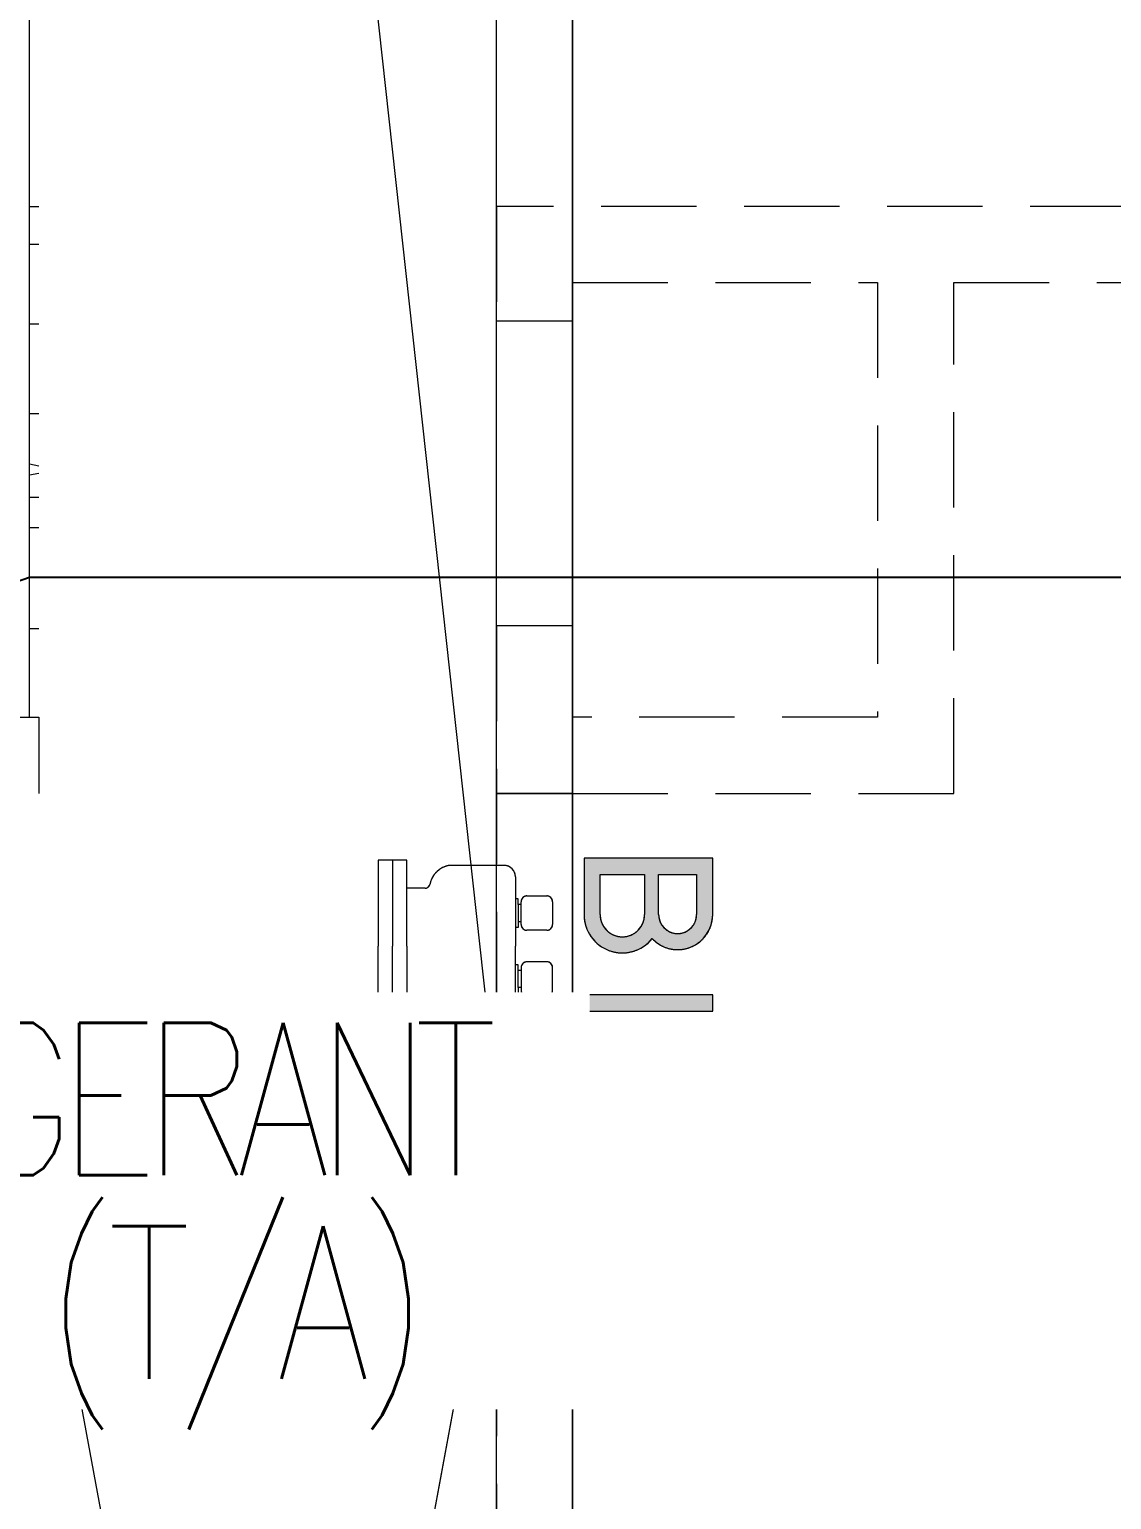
# Model space of a CAD drawing. Header units: millimetres. Extents: x 50620 to 404449, y -131543 to 97.
# Drawn here: x 370837 to 373676, y -83240 to -79384 of the extents above; entities that cross this region are included whole.
import ezdxf

# ---------------------------------------------------------------- set-up
doc = ezdxf.new("R2010")
doc.units = ezdxf.units.MM
doc.linetypes.add('DASHED', pattern=[0.75, 0.5, -0.25])
doc.linetypes.add('IDA - Hidden 065', pattern=[537.5, 375, -162.5])
for name, color, linetype, lineweight in [('1599_DB_A_BLK2_HQ_R21-2ND STOREY 20230517--$0$A-_DETA----_E-1', 8, 'Continuous', 9), ('1599_DB_A_BLK2_HQ_R21-2ND STOREY 20230517--$0$A-_DETA----_ED-1', 8, 'Continuous', 9), ('1599_DB_A_BLK2_HQ_R21-2ND STOREY 20230517--$0$S-_COLN----_E', 8, 'Continuous', 9), ('A-_DETA----_E-1', 8, 'Continuous', 9), ('A-_DETA----_E-2', 8, 'IDA - Hidden 065', 9), ('A-_DETA----_ED-2', 8, 'IDA - Hidden 065', 9), ('A-_FLOR----_E', 8, 'Continuous', 9), ('A-_WALL----_E', 8, 'Continuous', 9), ('A-_WALLPRTN_E-1', 8, 'Continuous', 18), ('M-_ARCHI', 8, 'Continuous', 5), ('M-_EQPT----_E', 8, 'Continuous', 9), ('M-_SANIPIPE_E-_', 6, 'Continuous', 9), ('M_ACMV_ANNOTATION', 7, 'Continuous', 20), ('Retaining Walls', 8, 'Continuous', 5)]:
    doc.layers.add(name, color=color, linetype=linetype, lineweight=lineweight)
doc.styles.add('ROMANS', font='romans.shx', dxfattribs={"width": 0.8})
doc.styles.get("Standard").update_dxf_attribs({"font": 'arial.ttf'})
doc.dimstyles.get("Standard").update_dxf_attribs({"dimtxt": 200, "dimasz": 150, "dimexe": 0.18, "dimexo": 0.0625, "dimgap": 10, "dimtad": 1, "dimtih": 1, "dimtoh": 1, "dimdec": 0, "dimzin": 0, "dimdsep": 46, "dimtxsty": 'Standard', "dimcen": 0.09, "dimclrd": 256, "dimclre": 256, "dimclrt": 256, "dimadec": 0, "dimazin": 0, "dimtfac": 1, "dimtdec": 0, "dimtofl": 0, "dimtmove": 0, "dimatfit": 3, "dimfxl": 1, "dimtolj": 1, "dimtzin": 0, "dimarcsym": 1})

# ---------------------------------------------------------------- blocks, each defined once
blk = doc.blocks.new('IDA - 2 Way Breeching Inlet - 100MM-3621485-BLK 2 2ND STOREY PLAN')
at = {"layer": 'A-_DETA----_ED-2'}
h = blk.add_hatch(color=256, dxfattribs=at)
h.paths.add_polyline_path([(-170.5, -209.3), (-170.5, -546.8), (-128.3, -546.8), (-128.3, -209.3)])
h.paths.add_polyline_path([(-17.4, -300.4), (-16.7, -325.1), (-8.7, -351.1), (2.3, -370.2), (19.5, -388), (2.1, -411.7), (-5.4, -429.9), (-8.9, -448.5), (-6.1, -476.6), (2.1, -498), (7.6, -508.1), (22.3, -524.3), (40.4, -536.6), (60.9, -544.2), (82.6, -546.8), (230.3, -546.8), (230.3, -209.3), (82.6, -209.3), (58.1, -212.4), (35.1, -221.3), (15, -235.5), (-3.6, -259.3), (-13.1, -280.7)])
h.paths.add_polyline_path([(24.3, -309.8), (26.3, -294.7), (32.1, -280.7), (41.4, -268.6), (53.5, -259.3), (67.5, -253.5), (82.6, -251.5), (188.1, -251.5), (188.1, -368.1), (67.5, -366.2), (53.5, -360.3), (41.4, -351.1), (32.1, -339), (26.3, -324.9)])
h.paths.add_polyline_path([(32.8, -454.8), (34.5, -442), (39.5, -429.9), (47.4, -419.6), (67.5, -407.6), (69.7, -406.7), (82.6, -405), (188.1, -405), (188.1, -504.6), (69.7, -502.9), (57.7, -498), (47.4, -490.1), (38.2, -476.6), (34.5, -467.7)])
for p, q in [((-225, 330.7), (0, 330.7)), ((-225, 255.7), (-225, 330.7)), ((225, 330.7), (0, 330.7)), ((225, 255.7), (225, 330.7)), ((-225, 293.2), (0, 293.2)), ((225, 293.2), (0, 293.2)), ((0, 255.7), (-225, 255.7)), ((-151.5, 207.2), (-151.5, 255.7)), ((0, 255.7), (225, 255.7)), ((151.5, 207.2), (151.5, 255.7)), ((-211.5, 0.7), (-211.5, 143.5)), ((211.5, 0.7), (211.5, 143.5)), ((-181.5, -29.3), (0, -29.3)), ((-123.9, -36.8), (-123.9, -29.3)), ((-108.9, -36.8), (-123.9, -36.8)), ((-108.9, -36.8), (-63.9, -36.8)), ((-108.9, -44.3), (-108.9, -36.8)), ((-63.9, -36.8), (-48.9, -36.8)), ((-63.9, -44.3), (-63.9, -36.8)), ((-48.9, -36.8), (-48.9, -29.3)), ((181.5, -29.3), (0, -29.3)), ((48.9, -36.8), (48.9, -29.3)), ((63.9, -36.8), (48.9, -36.8)), ((108.9, -36.8), (63.9, -36.8)), ((63.9, -44.3), (63.9, -36.8)), ((108.9, -36.8), (123.9, -36.8)), ((108.9, -44.3), (108.9, -36.8)), ((123.9, -36.8), (123.9, -29.3)), ((-131.4, -59.3), (-131.4, -111.8)), ((-56.4, -44.3), (-116.4, -44.3)), ((-41.4, -111.8), (-41.4, -59.3)), ((41.4, -111.8), (41.4, -59.3)), ((56.4, -44.3), (116.4, -44.3)), ((131.4, -59.3), (131.4, -111.8)), ((-116.4, -126.8), (-56.4, -126.8)), ((116.4, -126.8), (56.4, -126.8)), ((-128.3, -209.3), (-170.5, -209.3)), ((-170.5, -209.3), (-170.5, -546.8)), ((-128.3, -546.8), (-128.3, -209.3)), ((230.3, -209.3), (82.6, -209.3)), ((230.3, -546.8), (230.3, -209.3)), ((82.6, -251.5), (188.1, -251.5)), ((188.1, -251.5), (188.1, -368.1)), ((188.1, -368.1), (82.6, -368.1)), ((82.6, -405), (188.1, -405)), ((188.1, -405), (188.1, -504.6)), ((188.1, -504.6), (82.6, -504.6)), ((-170.5, -546.8), (-128.3, -546.8)), ((82.6, -546.8), (230.3, -546.8))]:
    blk.add_line(p, q, dxfattribs=at)
for centre, radius, start, end in [((-151.5, 135.1), 60.6, 99.8059, 172), ((-165.6, 208.4), 14.1, 285.2534, 355.2534), ((165.6, 208.4), 14.1, 184.7466, 254.7466), ((151.5, 135.1), 60.6, 8, 80.1941), ((-181.5, 0.7), 30, 180, 270), ((181.5, 0.7), 30, 270, 0), ((-116.4, -59.3), 15, 90, 180), ((-56.4, -59.3), 15, 360, 90), ((56.4, -59.3), 15, 90, 180), ((116.4, -59.3), 15, 360, 90), ((-116.4, -111.8), 15, 180, 270), ((-56.4, -111.8), 15, 270, 360), ((56.4, -111.8), 15, 180, 270), ((116.4, -111.8), 15, 270, 360), ((82.6, -309.8), 100.5, 90, 231.0455), ((82.6, -309.8), 58.3, 90, 270), ((82.6, -454.8), 92, 133.3806, 270), ((82.6, -454.8), 49.8, 90, 270)]:
    blk.add_arc(centre, radius, start, end, dxfattribs=at)
blk = doc.blocks.new('1599_DB_A_BLK2_HQ_R21-2ND STOREY 20230517--$0$IDA - Exit Sign - IDA - Exit Sign - One Side-3918079-LINKVIEW_BLK2_2ND STOREY')
at = {"layer": '1599_DB_A_BLK2_HQ_R21-2ND STOREY 20230517--$0$A-_DETA----_E-1'}
for p, q in [((-600, -250), (-600, -225)), ((-363.9, -225), (-363.9, -250)), ((-227, -225), (-231.9, -250)), ((-207.8, -225), (-202.9, -250)), ((-144.9, -225), (-144.9, -250)), ((-64.9, -225), (-64.9, -250)), ((200, -225), (200, -250))]:
    blk.add_line(p, q, dxfattribs=at)
blk = doc.blocks.new('1599_DB_A_BLK2_HQ_R21-2ND STOREY 20230517--$0$IDA - 2 Way Breeching Inlet - 100MM-3621485-LINKVIEW_BLK2_2ND STOREY')
at = {"layer": '1599_DB_A_BLK2_HQ_R21-2ND STOREY 20230517--$0$A-_DETA----_ED-1'}
blk.add_hatch(color=256, dxfattribs=at).paths.add_polyline_path([(-170.5, -209.3), (-170.5, -546.8), (-128.3, -546.8), (-128.3, -209.3)], flags=0)
h = blk.add_hatch(color=256, dxfattribs=at)
h.paths.add_polyline_path([(-17.4, -300.4), (-16.7, -325.1), (-10, -348.8), (2.3, -370.2), (19.5, -388), (5.4, -404.8), (-4.2, -424.4), (-8.9, -445.8), (-8.5, -467.7), (-2.8, -488.8), (7.6, -508.1), (22.3, -524.3), (40.4, -536.6), (60.9, -544.2), (82.6, -546.8), (230.3, -546.8), (230.3, -209.3), (82.6, -209.3), (58.1, -212.4), (35.1, -221.3), (15, -235.5), (-1.1, -254.2), (-12.1, -276.3)], flags=0)
h.paths.add_polyline_path([(24.3, -309.8), (26.3, -294.7), (32.1, -280.7), (41.4, -268.6), (53.5, -259.3), (67.5, -253.5), (82.6, -251.5), (188.1, -251.5), (188.1, -368.1), (67.5, -366.2), (53.5, -360.3), (41.4, -351.1), (32.1, -339), (26.3, -324.9)], flags=0)
h.paths.add_polyline_path([(32.8, -454.8), (34.5, -442), (39.5, -429.9), (47.4, -419.6), (57.7, -411.7), (69.7, -406.7), (82.6, -405), (188.1, -405), (188.1, -504.6), (69.7, -502.9), (57.7, -498), (47.4, -490.1), (39.5, -479.7), (34.5, -467.7)], flags=0)
for p, q in [((-225, 330.7), (0, 330.7)), ((-225, 255.7), (-225, 330.7)), ((225, 330.7), (0, 330.7)), ((225, 255.7), (225, 330.7)), ((-225, 293.2), (0, 293.2)), ((225, 293.2), (0, 293.2)), ((0, 255.7), (-225, 255.7)), ((-151.5, 207.2), (-151.5, 255.7)), ((0, 255.7), (225, 255.7)), ((151.5, 207.2), (151.5, 255.7)), ((-211.5, 0.7), (-211.5, 143.5)), ((211.5, 0.7), (211.5, 143.5)), ((-181.5, -29.3), (0, -29.3)), ((-123.9, -36.8), (-123.9, -29.3)), ((-108.9, -36.8), (-123.9, -36.8)), ((-108.9, -36.8), (-63.9, -36.8)), ((-108.9, -44.3), (-108.9, -36.8)), ((-63.9, -36.8), (-48.9, -36.8)), ((-63.9, -44.3), (-63.9, -36.8)), ((-48.9, -36.8), (-48.9, -29.3)), ((181.5, -29.3), (0, -29.3)), ((48.9, -36.8), (48.9, -29.3)), ((63.9, -36.8), (48.9, -36.8)), ((108.9, -36.8), (63.9, -36.8)), ((63.9, -44.3), (63.9, -36.8)), ((108.9, -36.8), (123.9, -36.8)), ((108.9, -44.3), (108.9, -36.8)), ((123.9, -36.8), (123.9, -29.3)), ((-131.4, -59.3), (-131.4, -111.8)), ((-56.4, -44.3), (-116.4, -44.3)), ((-41.4, -111.8), (-41.4, -59.3)), ((41.4, -111.8), (41.4, -59.3)), ((56.4, -44.3), (116.4, -44.3)), ((131.4, -59.3), (131.4, -111.8)), ((-116.4, -126.8), (-56.4, -126.8)), ((116.4, -126.8), (56.4, -126.8)), ((-128.3, -209.3), (-170.5, -209.3)), ((-170.5, -209.3), (-170.5, -546.8)), ((-128.3, -546.8), (-128.3, -209.3)), ((230.3, -209.3), (82.6, -209.3)), ((230.3, -546.8), (230.3, -209.3)), ((82.6, -251.5), (188.1, -251.5)), ((188.1, -251.5), (188.1, -368.1)), ((188.1, -368.1), (82.6, -368.1)), ((82.6, -405), (188.1, -405)), ((188.1, -405), (188.1, -504.6)), ((188.1, -504.6), (82.6, -504.6)), ((-170.5, -546.8), (-128.3, -546.8)), ((82.6, -546.8), (230.3, -546.8))]:
    blk.add_line(p, q, dxfattribs=at)
for centre, radius, start, end in [((-151.5, 135.1), 60.6, 99.8059, 172), ((-165.6, 208.4), 14.1, 285.2534, 355.2534), ((165.6, 208.4), 14.1, 184.7466, 254.7466), ((151.5, 135.1), 60.6, 8, 80.1941), ((-181.5, 0.7), 30, 180, 270), ((181.5, 0.7), 30, 270, 0), ((-116.4, -59.3), 15, 90, 180), ((-56.4, -59.3), 15, 360, 90), ((56.4, -59.3), 15, 90, 180), ((116.4, -59.3), 15, 360, 90), ((-116.4, -111.8), 15, 180, 270), ((-56.4, -111.8), 15, 270, 360), ((56.4, -111.8), 15, 180, 270), ((116.4, -111.8), 15, 270, 360), ((82.6, -309.8), 100.5, 90, 231.0455), ((82.6, -309.8), 58.3, 90, 270), ((82.6, -454.8), 92, 133.3806, 270), ((82.6, -454.8), 49.8, 90, 270)]:
    blk.add_arc(centre, radius, start, end, dxfattribs=at)
blk = doc.blocks.new('ARCHI 2ND_2024 09 11')
at = {"layer": '1599_DB_A_BLK2_HQ_R21-2ND STOREY 20230517--$0$S-_COLN----_E', "color": 8, "lineweight": 5}
for p, q in [((-12925, -54190), (-12925, -50150)), ((-12725, -50150), (-12725, -81050)), ((-14150, -53190), (-14150, -50650)), ((-14150, -51850), (-14125, -51850)), ((-14125, -51950), (-14150, -51950)), ((-14350, -53190), (-14125, -53190)), ((-14125, -53190), (-14125, -53390)), ((-12725, -53390), (-12925, -53390)), ((-14125, -54190), (-12725, -54190)), ((-12925, -54390), (-14125, -60900)), ((-12925, -60900), (-14125, -54390)), ((-12725, -54390), (-14125, -54390)), ((-12925, -81050), (-12925, -54390))]:
    blk.add_line(p, q, dxfattribs=at)
at = {"layer": 'A-_DETA----_E-1', "lineweight": 5}
blk.add_line((-14525, -39600), (-12925, -54189.5), dxfattribs=at)
at = {"layer": 'A-_DETA----_E-2', "lineweight": 5}
blk.add_line((-12925, -54390), (-14125, -60900), dxfattribs=at)
at = {"layer": 'A-_FLOR----_E', "lineweight": 5}
for p, q in [((-12725, -81050), (-12725, -29050)), ((-12925, -54190), (-12925, -50150)), ((-12725, -50150), (-12725, -81050))]:
    blk.add_line(p, q, dxfattribs=at)
at = {"layer": 'A-_WALL----_E', "lineweight": 5}
for p, q in [((-12925, -53390), (-12925, -50150)), ((-12725, -50150), (-12725, -53390)), ((-12725, -53390), (-12925, -53390)), ((-12925, -53390), (-12725, -53390)), ((-12925, -54190), (-12925, -53390)), ((-12725, -53390), (-12725, -54190)), ((-14125, -54190), (-12925, -54190)), ((-14125, -54190), (-14125, -54390)), ((-12925, -54190), (-12725, -54190)), ((-12725, -54190), (-12925, -54190)), ((-12725, -54190), (-12725, -54390)), ((-12925, -54390), (-14125, -54390)), ((-12925, -54390), (-12725, -54390)), ((-12725, -54390), (-12925, -54390)), ((-12925, -60787.5), (-12925, -54390)), ((-12725, -54390), (-12725, -60787.5))]:
    blk.add_line(p, q, dxfattribs=at)
at = {"layer": 'A-_WALLPRTN_E-1', "lineweight": 5}
for p, q in [((-14150, -53190), (-14125, -53190)), ((-14125, -53190), (-14125, -53390))]:
    blk.add_line(p, q, dxfattribs=at)
at = {"layer": 'Retaining Walls', "color": 8, "linetype": 'DASHED', "lineweight": 5, "ltscale": 500}
blk.add_lwpolyline([(-6950, -50650), (-7150, -50650), (-7150, -51850), (-12925, -51850), (-12925, -52150), (-12725, -52150), (-12725, -52050), (-11925, -52050), (-11925, -53190), (-12725, -53190), (-12725, -52950), (-12925, -52950), (-12925, -72000), (-12725, -72000), (-12725, -53390), (-11725, -53390), (-11725, -52050), (-7150, -52050), (-7150, -60044.8), (-6725, -60944.8), (-6725, -72000), (-6525, -72000), (-6525, -60900), (-6950, -60000)], close=True, dxfattribs=at)
at = {"layer": '1599_DB_A_BLK2_HQ_R21-2ND STOREY 20230517--$0$S-_COLN----_E', "color": 8, "lineweight": 5}
for name, p, rotation in [('1599_DB_A_BLK2_HQ_R21-2ND STOREY 20230517--$0$IDA - Exit Sign - IDA - Exit Sign - One Side-3918079-LINKVIEW_BLK2_2ND STOREY', (-13900, -52758.3), 270.0000000000586), ('1599_DB_A_BLK2_HQ_R21-2ND STOREY 20230517--$0$IDA - 2 Way Breeching Inlet - 100MM-3621485-LINKVIEW_BLK2_2ND STOREY', (-12904.3, -53790), 90.0000000000586)]:
    blk.add_blockref(name, p, dxfattribs=dict(at, rotation=rotation))
at = {"layer": 'M-_EQPT----_E', "lineweight": 5, "rotation": 89.99999999999997}
blk.add_blockref('IDA - 2 Way Breeching Inlet - 100MM-3621485-BLK 2 2ND STOREY PLAN', (-12904.3, -53790), dxfattribs=at)

msp = doc.modelspace()

# ---------------------------------------------------------------- block references
at = {"layer": 'M-_ARCHI', "lineweight": 5, "extrusion": (0.000419962, 1.0854e-05, 1), "rotation": 359.9999887056363}
msp.add_blockref('ARCHI 2ND_2024 09 11', (384987.1, -27998.1, 422.1), dxfattribs=at)

# ---------------------------------------------------------------- next in the draw order: texts
at = {"layer": 'M-_SANIPIPE_E-_', "lineweight": 25, "ltscale": 800, "insert": (369654.3, -83056.1), "char_height": 400, "width": 2572.555, "attachment_point": 7, "line_spacing_factor": 0.8, "style": 'ROMANS', "bg_fill": 3, "box_fill_scale": 1.2, "bg_fill_color": 256, "bg_fill_transparency": 0}
msp.add_mtext('{\\T0.8;REFRIGERANT PIPES (T/A)}', dxfattribs=at)

# ---------------------------------------------------------------- next in the draw order: leaders
at = {"layer": 'M_ACMV_ANNOTATION'}
msp.add_leader([(359731.7, -80958.7, 271.7), (372262.3, -75998, 266.4), (380043.7, -75998, 263.1)], dimstyle='Standard', override={"dimasz": 300, "dimtad": 0, "dimldrblk": 'DotBlank', "dimfxl": 100, "dimarcsym": 2}, dxfattribs=at)

# ---------------------------------------------------------------- next in the draw order: leaders
msp.add_leader([(364437.3, -83085.5, 6.9), (370837.5, -80820.4, 4.1), (380711.5, -80820.4)], dimstyle='Standard', override={"dimasz": 300, "dimtad": 0, "dimfxl": 100, "dimarcsym": 2}, dxfattribs=at)

doc.saveas('drawing.dxf')
